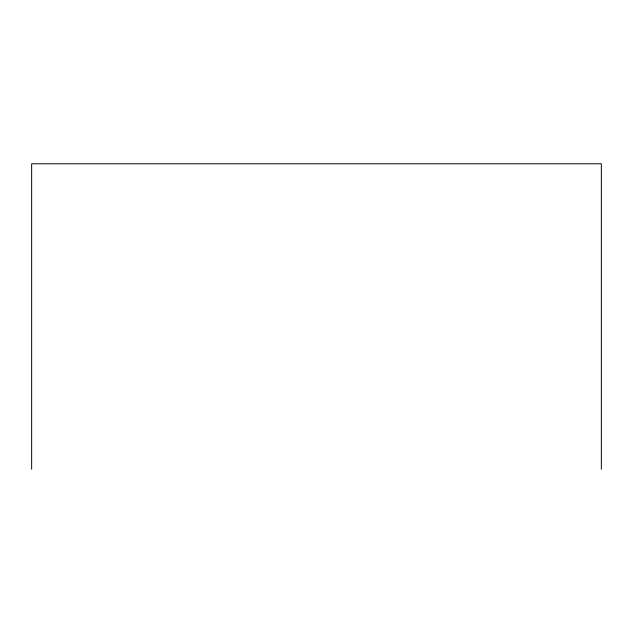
<?xml version="1.0" encoding="UTF-8"?>
<svg xmlns="http://www.w3.org/2000/svg" width="633" height="633" viewBox="0 0 633 633"><rect width="100%" height="100%" fill="white"/><g stroke="black" fill="none" stroke-linecap="round" stroke-linejoin="round"><path stroke-width="0.95" d="M601.35 469.219L601.35 163.781L31.65 163.781L31.65 469.219"/></g></svg>
